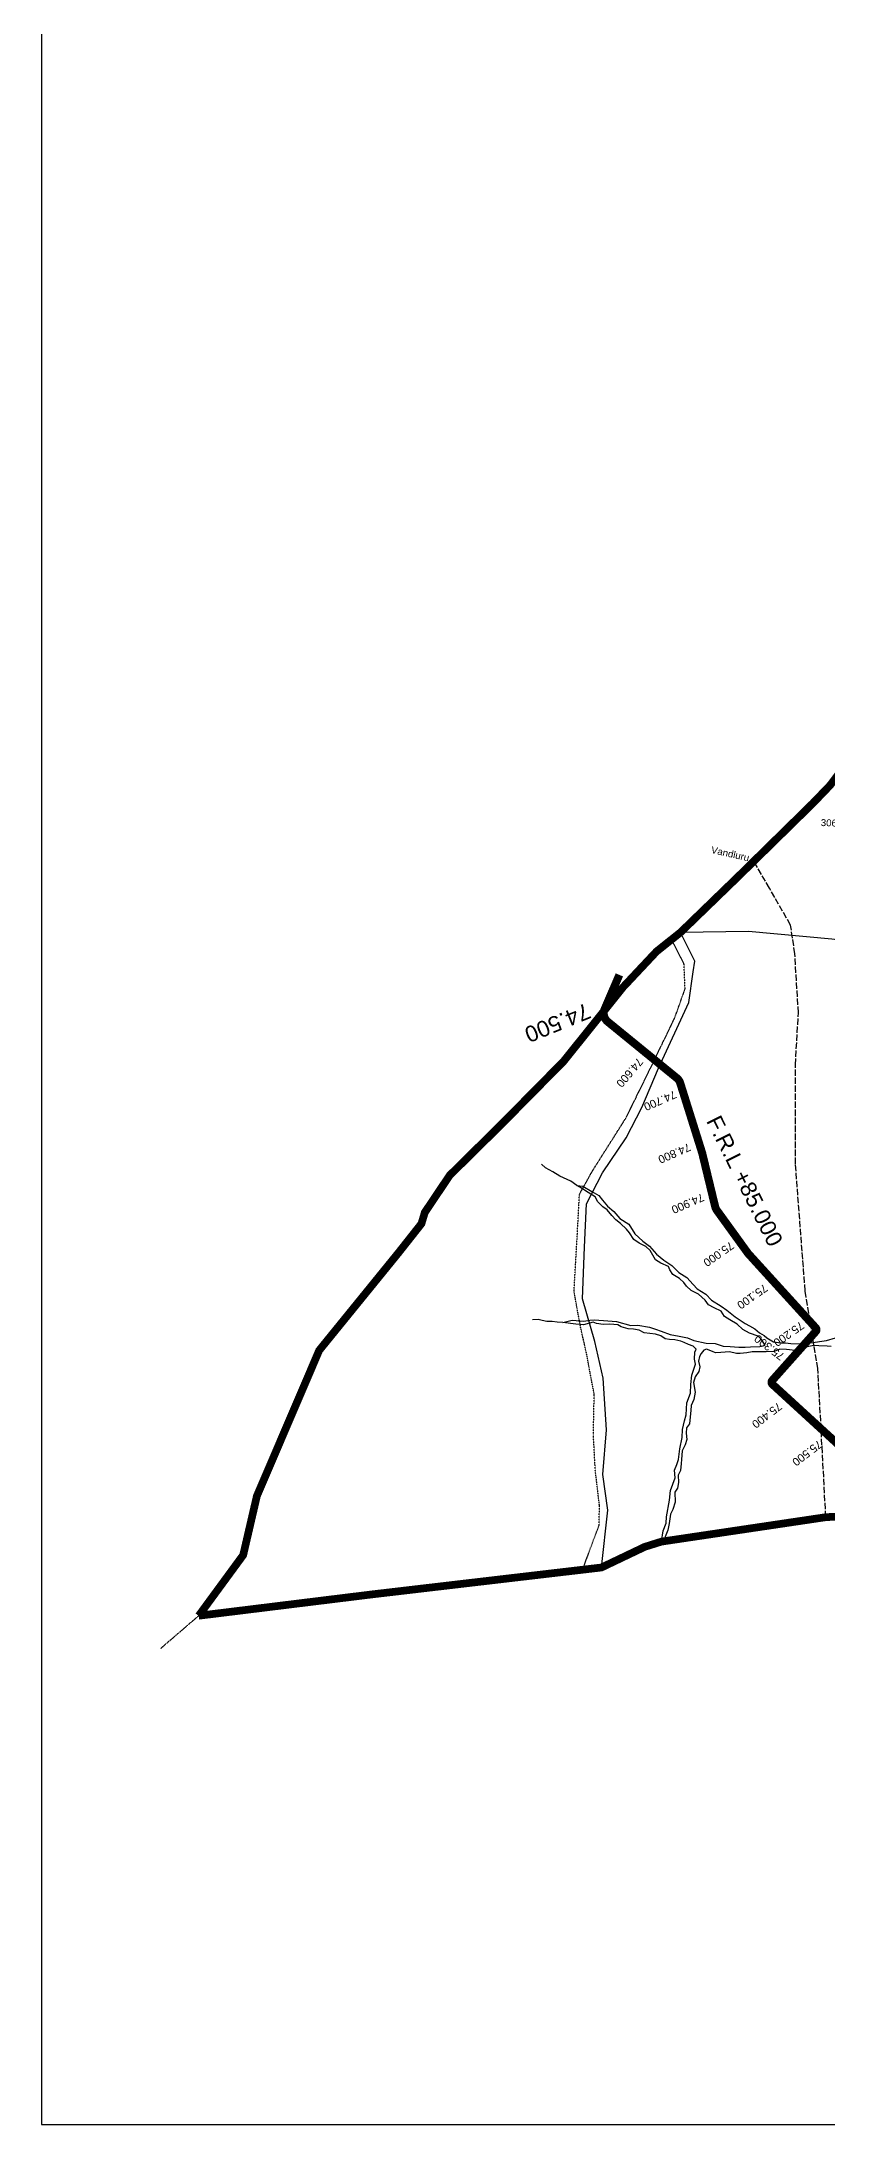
# Model space of a CAD drawing. Header units: inches. Extents: x 346063 to 354760, y 1581753 to 1587896.
# Drawn here: x 346063 to 347537, y 1581753 to 1585658 of the extents above; entities that cross this region are included whole.
import ezdxf

# ---------------------------------------------------------------- set-up
doc = ezdxf.new("R2010")
doc.units = ezdxf.units.IN
doc.header["$MEASUREMENT"] = 0
for name, pattern in [('ACAD_ISO02W100', [15, 12, -3]), ('ACAD_ISO03W100', [30, 12, -18]), ('ACAD_ISO07W100', [3, 0, -3]), ('BORDER', [1.75, 0.5, -0.25, 0.5, -0.25, 0, -0.25])]:
    doc.linetypes.add(name, pattern=pattern)
for name, color, linetype in [('BLOCK', 7, 'Continuous'), ('C LINE COO', 6, 'Continuous'), ('CARTTRACK', 30, 'ACAD_ISO02W100'), ('NALA', 4, 'Continuous'), ('SURVEY_BND', 7, 'Continuous'), ('SURVEY_NO', 7, 'Continuous')]:
    doc.layers.add(name, color=color, linetype=linetype)
doc.layers.add('FOOTPATH', color=150, linetype='ACAD_ISO07W100', lineweight=30)
doc.layers.add('VILL_BOUNDARY', color=6, linetype='BORDER', lineweight=30)
doc.styles.get("Standard").update_dxf_attribs({"font": 'arial.ttf'})

msp = doc.modelspace()

# ---------------------------------------------------------------- linework, layer by layer
at = {"layer": 'BLOCK', "color": 1, "const_width": 15}
msp.add_lwpolyline([(347738.3145215802, 1582869.347492144), (347735.0702725794, 1582899.163685342, 0.2338340636240248), (347725.5318162441, 1582914.117463565), (347596.6961475259, 1582991.974989985, -0.0494241673280771), (347593.5379993109, 1582994.337952147), (347433.6355224474, 1583140.672946124, -0.409978514284225), (347433.2740609619, 1583147.683318581), (347515.0138865999, 1583239.640622425, 0.3833996675946517), (347514.9765403733, 1583246.325805589), (347388.7480314593, 1583385.177165393, -0.02777926425790875), (347387.3477989584, 1583386.900689539), (347329.4748144086, 1583466.823272541, -0.09763505625051239), (347326.2348892837, 1583473.849283639), (347302.1569597928, 1583573.351363424, 0.01667929139002026), (347301.8001502495, 1583574.636730604), (347260.7964264919, 1583705.276501642, 0.1467406813851803), (347254.3500993391, 1583714.789987525), (347124.6964806394, 1583820.46656715, -0.3349223692442002), (347118.9564503339, 1583843.864151639), (347146.5968676095, 1583908.199605643)], format="xyb", dxfattribs=at)
at = {"layer": 'BLOCK', "color": 2}
for p in [(347120.1730017153, 1583825.695180146), (347196.8241669047, 1583761.677562591), (347265.0279194098, 1583691.794768392), (347294.9743584861, 1583596.38402064), (347320.001858202, 1583499.607293946), (347368.0149385153, 1583413.599366918), (347432.3472745397, 1583337.217998005), (347499.6145539398, 1583263.223990666), (347468.6143982948, 1583187.441198081), (347462.424069441, 1583114.327063724), (347536.1951347146, 1583046.815361565)]:
    msp.add_point(p, dxfattribs=at)
at = {"layer": 'C LINE COO', "color": 0}
msp.add_lwpolyline([(346062.9743530728, 1581753.068058882), (354759.8143013121, 1581753.068058882), (354759.8143013121, 1587895.663694142), (346062.9743530728, 1587895.663694142), (346062.9743530728, 1581753.068058882)], dxfattribs=at)
at = {"layer": 'CARTTRACK'}
msp.add_lwpolyline([(347533.8985571077, 1582891.467173491), (347518.8799113265, 1583170.004483946), (347495.1010141912, 1583315.627561803), (347476.8735085081, 1583553.628892913), (347476.7909972942, 1583739.591611397), (347482.4587118117, 1583836.99550005), (347475.7382484961, 1583947.540474783), (347467.7837391777, 1584001.456143645), (347428.0456778293, 1584070.726049205), (347398.8325185556, 1584121.375708526)], dxfattribs=at)
at = {"layer": 'FOOTPATH', "ltscale": 0.002}
msp.add_lwpolyline([(347077.596915543, 1582792.952294003), (347108.4354374882, 1582875.951193288), (347109.3211753214, 1582912.659145064), (347101.3803903728, 1582980.226702965), (347097.9025713814, 1583045.446390083), (347099.3573476116, 1583121.566386992), (347085.473234559, 1583196.361901986), (347074.0450056226, 1583247.128031645), (347061.549623468, 1583314.728502306), (347067.9470109103, 1583425.360540116), (347071.7093222413, 1583496.641973898), (347096.9033810098, 1583541.863612802), (347159.5020712433, 1583640.784634572), (347204.0880484386, 1583731.472116395), (347250.5343703441, 1583827.551926209), (347269.8376397659, 1583881.968806969), (347267.7861049073, 1583929.100719898), (347244.4903915188, 1583974.501209554)], dxfattribs=at)
at = {"layer": 'NALA'}
for points in [[(347066.8790313666, 1583513.460163183), (347055.7711562141, 1583521.635894801), (347034.9737470977, 1583530.711521879), (347022.0072105154, 1583539.019475649), (347008.0250094741, 1583546.382243744), (347000.4021595996, 1583553.02938228)], [(347225.4082648912, 1582845.59612296), (347229.037797075, 1582865.698337117), (347234.4304766719, 1582880.136086595), (347234.8453738974, 1582891.860404691), (347240.686973442, 1582923.433812272), (347242.7826923043, 1582941.780840832), (347251.0388268567, 1582965.243508418), (347250.0920532985, 1582979.363798012), (347254.0930425073, 1582990.238808892), (347257.6881496385, 1582999.86398067), (347260.0091310344, 1583019.467240051), (347264.3830223005, 1583040.560996106), (347264.9255802925, 1583055.892799005), (347268.5826996809, 1583072.3785719), (347271.6935492245, 1583083.646292086), (347273.024294683, 1583105.592236003), (347279.8278909251, 1583124.133857607), (347280.3895979789, 1583140.006781724), (347282.8209086741, 1583157.61953095), (347289.3515513945, 1583178.48219913), (347287.6843099773, 1583187.571205124), (347288.1438879927, 1583200.558129382), (347290.5278859478, 1583206.614172199), (347285.2891743377, 1583211.856352787), (347276.3686637671, 1583215.242233145), (347268.3574419234, 1583218.776525414), (347261.5911395029, 1583221.724963928), (347250.4589730651, 1583223.924907453), (347240.726775003, 1583224.811106896), (347232.6325742457, 1583226.000550568), (347224.3367862251, 1583231.712108435), (347214.2178976997, 1583234.656397931), (347193.3407673358, 1583237.381798428), (347183.9231939186, 1583242.049456034), (347173.1330408433, 1583243.695497617), (347163.4008427812, 1583244.581697059), (347149.9786061028, 1583248.488077597), (347143.5925768366, 1583251.96485796), (347128.8041431663, 1583253.029986198), (347116.5055100105, 1583252.92340828), (347103.8968172816, 1583254.272609661), (347097.4916389535, 1583257.208268805), (347079.1070162086, 1583252.259574126), (347064.8666710407, 1583253.48591138), (347040.73911719, 1583256.326337047), (347058.2471784485, 1583260.582955913), (347079.6979679063, 1583258.74026304), (347091.1702912487, 1583261.043277644), (347099.5025209351, 1583261.470822285), (347116.8190915754, 1583260.31622897), (347140.9849440813, 1583258.558060762), (347168.1449663619, 1583251.095327347), (347180.9853431541, 1583251.182734177), (347202.920390731, 1583247.697507918), (347214.5368530882, 1583243.855014628), (347225.0825950997, 1583240.411636028), (347241.659547756, 1583233.684607851), (347258.5447429225, 1583230.558689135), (347274.1786732683, 1583227.838229051), (347286.1051962618, 1583222.539986506), (347309.1973613758, 1583217.930199702), (347326.1591527896, 1583216.968765858), (347341.0005452373, 1583212.289761099), (347354.3507124083, 1583211.456134507), (347370.9449582, 1583210.327102643), (347382.3215362333, 1583209.924511155), (347392.6529251173, 1583210.64250428), (347409.8655107928, 1583211.6587862), (347416.5916969635, 1583212.684963967), (347420.247964196, 1583213.819779254), (347412.6854109616, 1583224.923393237), (347406.9369095043, 1583231.086622268), (347390.6700164212, 1583236.357871147), (347377.8916518862, 1583243.131065434), (347367.5948482101, 1583253.609034891), (347354.1012674665, 1583261.186734961), (347343.8382740375, 1583267.5097217), (347337.5078360304, 1583277.666740812), (347324.7167050997, 1583284.079177606), (347314.066978655, 1583289.693446462), (347307.3179693699, 1583298.239881288), (347294.8522832877, 1583309.623446727), (347281.1710126919, 1583316.428592828), (347272.7776234358, 1583324.491419699), (347267.7833234211, 1583331.530952326), (347259.1838206932, 1583338.878669594), (347246.9727315226, 1583346.354177737), (347241.1329731643, 1583355.049040853), (347238.4607349797, 1583361.283997444), (347224.5100184924, 1583367.678631476), (347214.0664438512, 1583374.008008578), (347204.1863938584, 1583391.153436059), (347196.3155986452, 1583398.655955602), (347183.7177769906, 1583405.422760883), (347173.4611284275, 1583411.926127726), (347165.5948599543, 1583424.665886089), (347160.2066135256, 1583431.643150092), (347148.6521250938, 1583442.346245855), (347140.0270901063, 1583448.972463159), (347132.5366063793, 1583457.003323196), (347123.8650341439, 1583467.423794411), (347115.7498273354, 1583473.128961916), (347106.1434335819, 1583482.679506233), (347101.4127330879, 1583492.057525781), (347087.9213067966, 1583500.07353096), (347072.3685372383, 1583510.195698358), (347066.8790313666, 1583513.460163183), (347078.2236939423, 1583512.155692984), (347095.0532978497, 1583502.349535519), (347108.1481818194, 1583494.300937967), (347115.0713896503, 1583485.567749054), (347124.5161869553, 1583474.478819832), (347136.0962081784, 1583464.497239055), (347147.3870981527, 1583451.455686413), (347164.3781342104, 1583441.102017367), (347175.6883567563, 1583422.923723519), (347190.5525728499, 1583408.672121188), (347203.4349606816, 1583399.728050309), (347216.4551043303, 1583384.45809279), (347229.8630608606, 1583373.214642983), (347245.2480534027, 1583363.459607063), (347258.1577910885, 1583350.180162411), (347273.3685850847, 1583340.611880578), (347285.0270206811, 1583327.737925957), (347292.3433441941, 1583319.893818652), (347308.8465015938, 1583309.800602102), (347319.4725522369, 1583298.407973209), (347337.6957413222, 1583287.107692914), (347347.9077090954, 1583279.34171991), (347363.9256255113, 1583267.03588153), (347382.3351636975, 1583254.727394037), (347390.862596918, 1583250.452430715), (347400.4224528921, 1583244.696125288), (347409.1961541659, 1583237.161653931), (347418.2270323676, 1583231.785262063), (347423.329844087, 1583227.812093021), (347435.7215522699, 1583220.330178137), (347449.9427100442, 1583218.562721022), (347458.0688262588, 1583218.275156061), (347468.1621867452, 1583217.376175894), (347486.0205010219, 1583216.202411491), (347505.0835801403, 1583218.417410968), (347534.9846936889, 1583222.779657889), (347551.9829267684, 1583227.957326555)], [(347040.73911719, 1583256.326337047), (347029.9095661428, 1583257.265762965), (347020.4938421871, 1583258.17673964), (347010.479998748, 1583258.531107018), (347001.8550122115, 1583259.991891715), (346994.2201490327, 1583262.188020417), (346983.3951475761, 1583261.415527011)], [(347543.8301863, 1583211.770879879), (347536.2393927238, 1583211.858911383), (347520.8900663552, 1583212.402089491), (347511.5126475196, 1583213.095129462), (347498.9568369044, 1583210.830457034), (347489.7810048006, 1583207.001367787), (347483.7388836867, 1583204.867384777), (347476.109829787, 1583203.873157467), (347459.8958571496, 1583205.530531181), (347447.3382670398, 1583206.294613903), (347436.6922535109, 1583201.795162614), (347422.2139177456, 1583201.404510198), (347407.0387515912, 1583201.760935575), (347395.6430628279, 1583201.622404488), (347385.4411906368, 1583199.455021071), (347373.2848405695, 1583198.259810355), (347366.4227928399, 1583198.502642777), (347353.3361479944, 1583201.674743981), (347337.1879005299, 1583200.078998667), (347327.0562419199, 1583199.895736398), (347321.3542393786, 1583202.264712874), (347310.0134889568, 1583206.589584933), (347304.8870014357, 1583204.784393938), (347300.1491033882, 1583198.631060754), (347296.675235494, 1583192.432996388), (347295.1175473523, 1583184.180516885), (347297.2754684182, 1583173.629354896), (347295.5116673363, 1583164.661780813), (347289.0017285512, 1583154.417354871), (347285.7294473888, 1583143.697161288), (347289.0803455435, 1583125.761771007), (347286.0670982985, 1583112.142811861), (347280.9635110869, 1583100.765020583), (347280.8185577164, 1583091.55955449), (347279.3118149879, 1583079.800071305), (347278.3041101382, 1583066.651939389), (347272.4252776325, 1583058.913584725), (347271.7194315637, 1583049.186168502), (347273.0911590661, 1583036.856826918), (347269.8474896573, 1583026.944070218), (347264.4018507514, 1583016.120182239), (347263.2664851352, 1582999.364565521), (347262.8146217194, 1582991.893675693), (347261.0846298215, 1582978.771088849), (347256.6312596192, 1582970.440491423), (347257.5907990413, 1582956.6809443), (347255.7567843783, 1582945.729249069), (347250.803911383, 1582938.611479988), (347251.2171804289, 1582919.633865133), (347247.1051006329, 1582905.950403768), (347242.4584211547, 1582897.265437855), (347240.2140360061, 1582879.826663347), (347237.7694867778, 1582867.195328448), (347232.2600180202, 1582854.56771309), (347232.0658993275, 1582846.58608178)]]:
    msp.add_lwpolyline(points, dxfattribs=at)
at = {"layer": 'SURVEY_BND'}
for points in [[(347113.040663272, 1582797.104646967), (347125.1008971799, 1582904.890563997), (347115.5130941769, 1582971.355782155), (347122.2734715193, 1583054.990299637), (347115.9457458605, 1583152.23504406), (347100.4528633019, 1583220.535278464), (347077.2136675981, 1583300.874663609), (347081.1847798201, 1583397.754955342), (347085.1316149178, 1583478.736585353), (347114.8831086016, 1583537.305479265), (347159.5803840985, 1583602.798431675), (347188.7324373933, 1583659.762489661), (347220.1043476689, 1583733.450484683), (347277.1462483821, 1583856.424376968), (347285.1585691395, 1583914.136556121), (347288.0370704298, 1583933.78553536), (347261.3342860333, 1583987.899281668)], [(347643.9598298349, 1583962.540080767), (347544.8183453065, 1583975.320750912), (347388.7356867215, 1583989.448889727), (347261.3342860333, 1583987.899281668)]]:
    msp.add_lwpolyline(points, dxfattribs=at)
at = {"layer": 'VILL_BOUNDARY', "color": 6, "linetype": 'ACAD_ISO03W100', "lineweight": -2, "ltscale": 3, "const_width": 14.45142157897205}
for points in [[(346357.6032276553, 1582706.665835747), (346441.0201105061, 1582820.400087684), (346466.696070174, 1582931.09856695), (346583.6412698338, 1583204.279272509), (346733.0197255315, 1583388.072114688), (346775.3922644061, 1583441.732781886), (346781.6676250648, 1583462.79204589), (346828.3679184273, 1583532.31200027), (346925.7913514186, 1583628.439860451), (347042.0045845849, 1583746.149638688), (347153.8869566327, 1583885.545183505), (347216.618462378, 1583952.331151658), (347261.3342860333, 1583987.899281668), (347368.3655991905, 1584091.488503408), (347509.3622562452, 1584229.802323712), (347542.0412406315, 1584263.792637175), (347630.5569797321, 1584380.970577083)], [(347701.3082625257, 1582899.335700114), (347533.8985571077, 1582891.467173491), (347225.4082648912, 1582845.59612296), (347194.1101400133, 1582835.764593017), (347113.040663272, 1582797.104646967), (346682.477908157, 1582746.662787781), (346357.6032276553, 1582706.665835747)]]:
    msp.add_lwpolyline(points, dxfattribs=at)
at = {"layer": 'VILL_BOUNDARY'}
msp.add_lwpolyline([(346357.6032276553, 1582706.665835747), (346285.997378548, 1582645.00461726)], dxfattribs=at)

# ---------------------------------------------------------------- texts
at = {"layer": 'BLOCK', "color": 1}
for s, height, rotation, p in [('74.500', 30, 202.1321459732588, (347084.6009000506, 1583856.260459405)), ('F.R.L +85.000', 29.99999999999998, 296.429896453135, (347309.0172513011, 1583634.607409081))]:
    msp.add_text(s, height=height, rotation=rotation, dxfattribs=at).set_placement(p)
at = {"layer": 'BLOCK', "color": 0}
for s, rotation, p in [('74.600', 229.5556117407193, (347181.2538588002, 1583754.212702749)), ('74.700', 203.6851504035699, (347249.5426228112, 1583692.151995525)), ('74.800', 203.6851504035699, (347276.3275540048, 1583593.275106466)), ('74.900', 203.6851504035699, (347301.4820508493, 1583499.184664605)), ('75.000', 215.1006482337446, (347354.8264073115, 1583409.215701038)), ('75.100', 215.1006482337446, (347418.1357740197, 1583329.516818331)), ('75.300', 142.8013749117547, (347457.8840660769, 1583196.127237469)), ('75.200', 215.1006482337446, (347486.3244999667, 1583259.272217094)), ('75.400', 217.5188884188828, (347444.3956889292, 1583107.841928466)), ('75.500', 217.5188884188829, (347520.0044599492, 1583036.897795517))]:
    msp.add_text(s, height=15, rotation=rotation, dxfattribs=at).set_placement(p)
at = {"layer": 'SURVEY_NO'}
for s, rotation, p in [('306', 357.9732770726675, (347524.1683631348, 1584187.332109621)), ('Vandluru', 347.5180968492979, (347317.6475150128, 1584136.801075115))]:
    msp.add_text(s, height=13.01521143422658, rotation=rotation, dxfattribs=at).set_placement(p)

doc.saveas('drawing.dxf')
